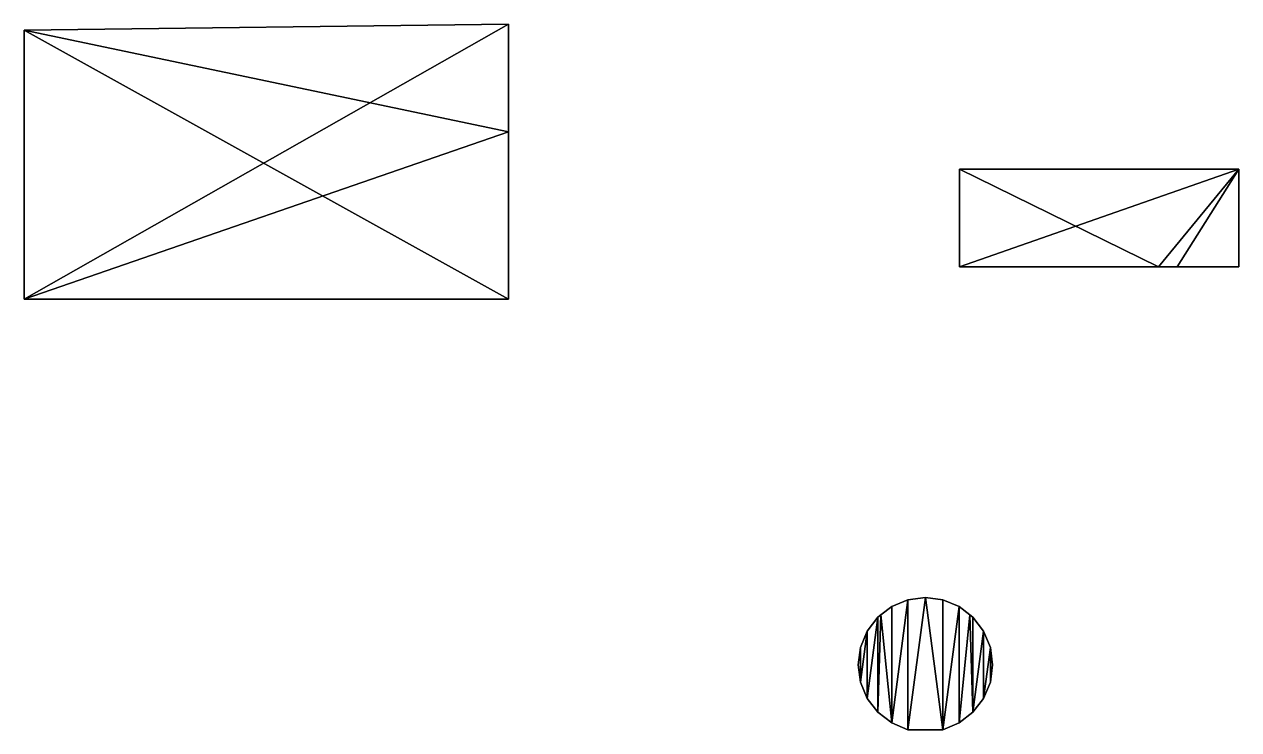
# Model space of a CAD drawing. Header units: metres. Extents: x 31 to 323, y 131 to 402.
# Drawn here: x 37 to 217.5, y 131.5 to 236.4 of the extents above; entities that cross this region are included whole.
import ezdxf

# ---------------------------------------------------------------- set-up
doc = ezdxf.new("R2010")
doc.units = ezdxf.units.M

msp = doc.modelspace()

# ---------------------------------------------------------------- meshes
at = {"layer": 'Layer0'}
mesh = msp.add_polyface(dxfattribs=at)
corners = [(108.99, 195.55, 2), (36.99, 235.55, 2), (36.99, 195.55, 2), (108.99, 220.43, 2), (108.99, 236.41, 2)]
mesh.append_faces([[corners[k] for k in face] for face in [(0, 1, 2), (1, 3, 4)]], dxfattribs={"vtx0": -1})
mesh.append_faces([[corners[k] for k in face] for face in [(1, 0, 3)]], dxfattribs={"vtx0": -1, "vtx2": -1})
mesh = msp.add_polyface(dxfattribs=at)
corners = [(108.99, 236.41), (36.99, 195.55), (36.99, 235.55), (108.99, 220.43), (108.99, 195.55)]
mesh.append_faces([[corners[k] for k in face] for face in [(0, 1, 2)]], dxfattribs={"vtx0": -1})
mesh.append_faces([[corners[k] for k in face] for face in [(1, 0, 3)]], dxfattribs={"vtx0": -1, "vtx2": -1})
mesh.append_faces([[corners[k] for k in face] for face in [(4, 1, 3)]], dxfattribs={"vtx1": -1})
mesh = msp.add_polyface(dxfattribs=at)
corners = [(36.99, 235.55, 2), (108.99, 236.41), (36.99, 235.55), (108.99, 236.41, 2)]
mesh.append_faces([[corners[k] for k in face] for face in [(0, 1, 2), (1, 0, 3)]], dxfattribs={"vtx0": -1})
mesh = msp.add_polyface(dxfattribs=at)
corners = [(36.99, 235.55, 2), (36.99, 195.55), (36.99, 195.55, 2), (36.99, 235.55)]
mesh.append_faces([[corners[k] for k in face] for face in [(0, 1, 2), (1, 0, 3)]], dxfattribs={"vtx0": -1})
mesh = msp.add_polyface(dxfattribs=at)
corners = [(108.99, 236.41), (108.99, 220.43, 2), (108.99, 220.43), (108.99, 236.41, 2)]
mesh.append_faces([[corners[k] for k in face] for face in [(0, 1, 2), (1, 0, 3)]], dxfattribs={"vtx0": -1})
mesh = msp.add_polyface(dxfattribs=at)
corners = [(108.99, 220.43), (108.99, 195.55, 2), (108.99, 195.55), (108.99, 220.43, 2)]
mesh.append_faces([[corners[k] for k in face] for face in [(0, 1, 2), (1, 0, 3)]], dxfattribs={"vtx0": -1})
mesh = msp.add_polyface(dxfattribs=at)
corners = [(205.59, 200.35, 5.1), (176.03, 214.85, 5.1), (176.03, 200.35, 5.1), (217.53, 214.85, 5.1), (208.37, 200.35, 5.1), (217.53, 200.35, 5.1)]
mesh.append_faces([[corners[k] for k in face] for face in [(0, 1, 2), (3, 4, 5)]], dxfattribs={"vtx0": -1})
mesh.append_faces([[corners[k] for k in face] for face in [(1, 0, 3)]], dxfattribs={"vtx0": -1, "vtx1": -1})
mesh.append_faces([[corners[k] for k in face] for face in [(3, 0, 4)]], dxfattribs={"vtx0": -1, "vtx2": -1})
mesh = msp.add_polyface(dxfattribs=at)
corners = [(176.03, 214.85, 5.1), (176.03, 200.35, 3.1), (176.03, 200.35, 5.1), (176.03, 214.85, 3.1)]
mesh.append_faces([[corners[k] for k in face] for face in [(0, 1, 2), (1, 0, 3)]], dxfattribs={"vtx0": -1})
mesh = msp.add_polyface(dxfattribs=at)
corners = [(176.03, 214.85, 5.1), (217.53, 214.85, 3.1), (176.03, 214.85, 3.1), (217.53, 214.85, 5.1)]
mesh.append_faces([[corners[k] for k in face] for face in [(0, 1, 2), (1, 0, 3)]], dxfattribs={"vtx0": -1})
mesh = msp.add_polyface(dxfattribs=at)
corners = [(217.53, 214.85, 3.1), (176.03, 200.35, 3.1), (176.03, 214.85, 3.1), (205.59, 200.35, 3.1), (208.37, 200.35, 3.1), (217.53, 200.35, 3.1)]
mesh.append_faces([[corners[k] for k in face] for face in [(0, 1, 2), (4, 0, 5)]], dxfattribs={"vtx0": -1})
mesh.append_faces([[corners[k] for k in face] for face in [(1, 0, 3), (3, 0, 4)]], dxfattribs={"vtx0": -1, "vtx1": -1})
mesh = msp.add_polyface(dxfattribs=at)
corners = [(217.53, 214.85, 3.1), (217.53, 200.35, 5.1), (217.53, 200.35, 3.1), (217.53, 214.85, 5.1)]
mesh.append_faces([[corners[k] for k in face] for face in [(0, 1, 2), (1, 0, 3)]], dxfattribs={"vtx0": -1})
mesh = msp.add_polyface(dxfattribs=at)
corners = [(205.59, 200.35, 5.1), (176.03, 200.35, 3.1), (205.59, 200.35, 3.1), (176.03, 200.35, 5.1)]
mesh.append_faces([[corners[k] for k in face] for face in [(0, 1, 2), (1, 0, 3)]], dxfattribs={"vtx0": -1})
mesh = msp.add_polyface(dxfattribs=at)
corners = [(208.37, 200.35, 5.1), (205.59, 200.35, 3.1), (208.37, 200.35, 3.1), (205.59, 200.35, 5.1)]
mesh.append_faces([[corners[k] for k in face] for face in [(0, 1, 2), (1, 0, 3)]], dxfattribs={"vtx0": -1})
mesh = msp.add_polyface(dxfattribs=at)
corners = [(217.53, 200.35, 5.1), (208.37, 200.35, 3.1), (217.53, 200.35, 3.1), (208.37, 200.35, 5.1)]
mesh.append_faces([[corners[k] for k in face] for face in [(0, 1, 2), (1, 0, 3)]], dxfattribs={"vtx0": -1})
mesh = msp.add_polyface(dxfattribs=at)
corners = [(108.99, 195.55, 2), (36.99, 195.55), (108.99, 195.55), (36.99, 195.55, 2)]
mesh.append_faces([[corners[k] for k in face] for face in [(0, 1, 2), (1, 0, 3)]], dxfattribs={"vtx0": -1})
mesh = msp.add_polyface(dxfattribs=at)
corners = [(161.29, 143.74), (161.29, 138.57), (160.95, 141.16), (162.29, 146.16), (162.29, 136.16), (163.88, 148.23), (163.88, 134.09), (164.32, 148.57), (165.95, 132.5), (165.95, 149.82), (168.36, 150.82), (168.36, 131.5), (170.95, 151.16), (173.54, 131.5), (173.54, 150.82), (175.95, 149.82), (175.95, 132.5), (177.58, 148.57), (178.02, 134.09), (178.02, 148.23), (179.61, 146.16), (179.61, 136.16), (180.61, 143.74), (180.61, 138.57), (180.95, 141.16)]
mesh.append_faces([[corners[k] for k in face] for face in [(0, 1, 2), (23, 22, 24)]], dxfattribs={"vtx0": -1})
mesh.append_faces([[corners[k] for k in face] for face in [(1, 3, 4), (4, 5, 6), (6, 7, 8), (8, 10, 11), (11, 12, 13), (13, 15, 16), (16, 17, 18), (18, 20, 21), (21, 22, 23)]], dxfattribs={"vtx0": -1, "vtx1": -1})
mesh.append_faces([[corners[k] for k in face] for face in [(1, 0, 3), (4, 3, 5), (6, 5, 7), (8, 7, 9), (8, 9, 10), (11, 10, 12), (13, 12, 14), (13, 14, 15), (16, 15, 17), (18, 17, 19), (18, 19, 20), (21, 20, 22)]], dxfattribs={"vtx0": -1, "vtx2": -1})
mesh = msp.add_polyface(dxfattribs=at)
corners = [(161.29, 138.57, 2), (161.29, 143.74, 2), (160.95, 141.16, 2), (162.29, 146.16, 2), (162.29, 136.16, 2), (163.88, 148.23, 2), (163.88, 134.09, 2), (164.32, 148.57, 2), (165.95, 132.5, 2), (165.95, 149.82, 2), (168.36, 150.82, 2), (168.36, 131.5, 2), (170.95, 151.16, 2), (173.54, 131.5, 2), (173.54, 150.82, 2), (175.95, 149.82, 2), (175.95, 132.5, 2), (177.58, 148.57, 2), (178.02, 134.09, 2), (178.02, 148.23, 2), (179.61, 146.16, 2), (179.61, 136.16, 2), (180.61, 143.74, 2), (180.61, 138.57, 2), (180.95, 141.16, 2)]
mesh.append_faces([[corners[k] for k in face] for face in [(0, 1, 2), (22, 23, 24)]], dxfattribs={"vtx0": -1})
mesh.append_faces([[corners[k] for k in face] for face in [(1, 0, 3), (3, 4, 5), (5, 6, 7), (7, 8, 9), (9, 8, 10), (10, 11, 12), (12, 13, 14), (14, 13, 15), (15, 16, 17), (17, 18, 19), (19, 18, 20), (20, 21, 22)]], dxfattribs={"vtx0": -1, "vtx1": -1})
mesh.append_faces([[corners[k] for k in face] for face in [(3, 0, 4), (5, 4, 6), (7, 6, 8), (10, 8, 11), (12, 11, 13), (15, 13, 16), (17, 16, 18), (20, 18, 21), (22, 21, 23)]], dxfattribs={"vtx0": -1, "vtx2": -1})
mesh = msp.add_polyface(dxfattribs=at)
corners = [(165.95, 149.82, 2), (168.36, 150.82), (165.95, 149.82), (168.36, 150.82, 2)]
mesh.append_faces([[corners[k] for k in face] for face in [(0, 1, 2), (1, 0, 3)]], dxfattribs={"vtx0": -1})
mesh = msp.add_polyface(dxfattribs=at)
corners = [(168.36, 150.82, 2), (170.95, 151.16), (168.36, 150.82), (170.95, 151.16, 2)]
mesh.append_faces([[corners[k] for k in face] for face in [(0, 1, 2), (1, 0, 3)]], dxfattribs={"vtx0": -1})
mesh = msp.add_polyface(dxfattribs=at)
corners = [(170.95, 151.16, 2), (173.54, 150.82), (170.95, 151.16), (173.54, 150.82, 2)]
mesh.append_faces([[corners[k] for k in face] for face in [(0, 1, 2), (1, 0, 3)]], dxfattribs={"vtx0": -1})
mesh = msp.add_polyface(dxfattribs=at)
corners = [(173.54, 150.82, 2), (175.95, 149.82), (173.54, 150.82), (175.95, 149.82, 2)]
mesh.append_faces([[corners[k] for k in face] for face in [(0, 1, 2), (1, 0, 3)]], dxfattribs={"vtx0": -1})
mesh = msp.add_polyface(dxfattribs=at)
corners = [(163.88, 148.23, 2), (162.29, 146.16), (162.29, 146.16, 2), (163.88, 148.23)]
mesh.append_faces([[corners[k] for k in face] for face in [(0, 1, 2), (1, 0, 3)]], dxfattribs={"vtx0": -1})
mesh = msp.add_polyface(dxfattribs=at)
corners = [(163.88, 148.23, 2), (164.32, 148.57), (163.88, 148.23), (164.32, 148.57, 2)]
mesh.append_faces([[corners[k] for k in face] for face in [(0, 1, 2), (1, 0, 3)]], dxfattribs={"vtx0": -1})
mesh = msp.add_polyface(dxfattribs=at)
corners = [(164.32, 148.57, 2), (165.95, 149.82), (164.32, 148.57), (165.95, 149.82, 2)]
mesh.append_faces([[corners[k] for k in face] for face in [(0, 1, 2), (1, 0, 3)]], dxfattribs={"vtx0": -1})
mesh = msp.add_polyface(dxfattribs=at)
corners = [(175.95, 149.82, 2), (177.58, 148.57), (175.95, 149.82), (177.58, 148.57, 2)]
mesh.append_faces([[corners[k] for k in face] for face in [(0, 1, 2), (1, 0, 3)]], dxfattribs={"vtx0": -1})
mesh = msp.add_polyface(dxfattribs=at)
corners = [(177.58, 148.57, 2), (178.02, 148.23), (177.58, 148.57), (178.02, 148.23, 2)]
mesh.append_faces([[corners[k] for k in face] for face in [(0, 1, 2), (1, 0, 3)]], dxfattribs={"vtx0": -1})
mesh = msp.add_polyface(dxfattribs=at)
corners = [(178.02, 148.23), (179.61, 146.16, 2), (179.61, 146.16), (178.02, 148.23, 2)]
mesh.append_faces([[corners[k] for k in face] for face in [(0, 1, 2), (1, 0, 3)]], dxfattribs={"vtx0": -1})
mesh = msp.add_polyface(dxfattribs=at)
corners = [(162.29, 146.16, 2), (161.29, 143.74), (161.29, 143.74, 2), (162.29, 146.16)]
mesh.append_faces([[corners[k] for k in face] for face in [(0, 1, 2), (1, 0, 3)]], dxfattribs={"vtx0": -1})
mesh = msp.add_polyface(dxfattribs=at)
corners = [(179.61, 146.16), (180.61, 143.74, 2), (180.61, 143.74), (179.61, 146.16, 2)]
mesh.append_faces([[corners[k] for k in face] for face in [(0, 1, 2), (1, 0, 3)]], dxfattribs={"vtx0": -1})
mesh = msp.add_polyface(dxfattribs=at)
corners = [(161.29, 143.74, 2), (160.95, 141.16), (160.95, 141.16, 2), (161.29, 143.74)]
mesh.append_faces([[corners[k] for k in face] for face in [(0, 1, 2), (1, 0, 3)]], dxfattribs={"vtx0": -1})
mesh = msp.add_polyface(dxfattribs=at)
corners = [(180.61, 143.74), (180.95, 141.16, 2), (180.95, 141.16), (180.61, 143.74, 2)]
mesh.append_faces([[corners[k] for k in face] for face in [(0, 1, 2), (1, 0, 3)]], dxfattribs={"vtx0": -1})
mesh = msp.add_polyface(dxfattribs=at)
corners = [(160.95, 141.16, 2), (161.29, 138.57), (161.29, 138.57, 2), (160.95, 141.16)]
mesh.append_faces([[corners[k] for k in face] for face in [(0, 1, 2), (1, 0, 3)]], dxfattribs={"vtx0": -1})
mesh = msp.add_polyface(dxfattribs=at)
corners = [(180.95, 141.16), (180.61, 138.57, 2), (180.61, 138.57), (180.95, 141.16, 2)]
mesh.append_faces([[corners[k] for k in face] for face in [(0, 1, 2), (1, 0, 3)]], dxfattribs={"vtx0": -1})
mesh = msp.add_polyface(dxfattribs=at)
corners = [(161.29, 138.57, 2), (162.29, 136.16), (162.29, 136.16, 2), (161.29, 138.57)]
mesh.append_faces([[corners[k] for k in face] for face in [(0, 1, 2), (1, 0, 3)]], dxfattribs={"vtx0": -1})
mesh = msp.add_polyface(dxfattribs=at)
corners = [(180.61, 138.57), (179.61, 136.16, 2), (179.61, 136.16), (180.61, 138.57, 2)]
mesh.append_faces([[corners[k] for k in face] for face in [(0, 1, 2), (1, 0, 3)]], dxfattribs={"vtx0": -1})
mesh = msp.add_polyface(dxfattribs=at)
corners = [(162.29, 136.16, 2), (163.88, 134.09), (163.88, 134.09, 2), (162.29, 136.16)]
mesh.append_faces([[corners[k] for k in face] for face in [(0, 1, 2), (1, 0, 3)]], dxfattribs={"vtx0": -1})
mesh = msp.add_polyface(dxfattribs=at)
corners = [(179.61, 136.16), (178.02, 134.09, 2), (178.02, 134.09), (179.61, 136.16, 2)]
mesh.append_faces([[corners[k] for k in face] for face in [(0, 1, 2), (1, 0, 3)]], dxfattribs={"vtx0": -1})
mesh = msp.add_polyface(dxfattribs=at)
corners = [(165.95, 132.5, 2), (163.88, 134.09), (165.95, 132.5), (163.88, 134.09, 2)]
mesh.append_faces([[corners[k] for k in face] for face in [(0, 1, 2), (1, 0, 3)]], dxfattribs={"vtx0": -1})
mesh = msp.add_polyface(dxfattribs=at)
corners = [(178.02, 134.09, 2), (175.95, 132.5), (178.02, 134.09), (175.95, 132.5, 2)]
mesh.append_faces([[corners[k] for k in face] for face in [(0, 1, 2), (1, 0, 3)]], dxfattribs={"vtx0": -1})
mesh = msp.add_polyface(dxfattribs=at)
corners = [(168.36, 131.5, 2), (165.95, 132.5), (168.36, 131.5), (165.95, 132.5, 2)]
mesh.append_faces([[corners[k] for k in face] for face in [(0, 1, 2), (1, 0, 3)]], dxfattribs={"vtx0": -1})
mesh = msp.add_polyface(dxfattribs=at)
corners = [(175.95, 132.5, 2), (173.54, 131.5), (175.95, 132.5), (173.54, 131.5, 2)]
mesh.append_faces([[corners[k] for k in face] for face in [(0, 1, 2), (1, 0, 3)]], dxfattribs={"vtx0": -1})
mesh = msp.add_polyface(dxfattribs=at)
corners = [(173.54, 131.5, 2), (168.36, 131.5), (173.54, 131.5), (168.36, 131.5, 2)]
mesh.append_faces([[corners[k] for k in face] for face in [(0, 1, 2), (1, 0, 3)]], dxfattribs={"vtx0": -1})

doc.saveas('drawing.dxf')
